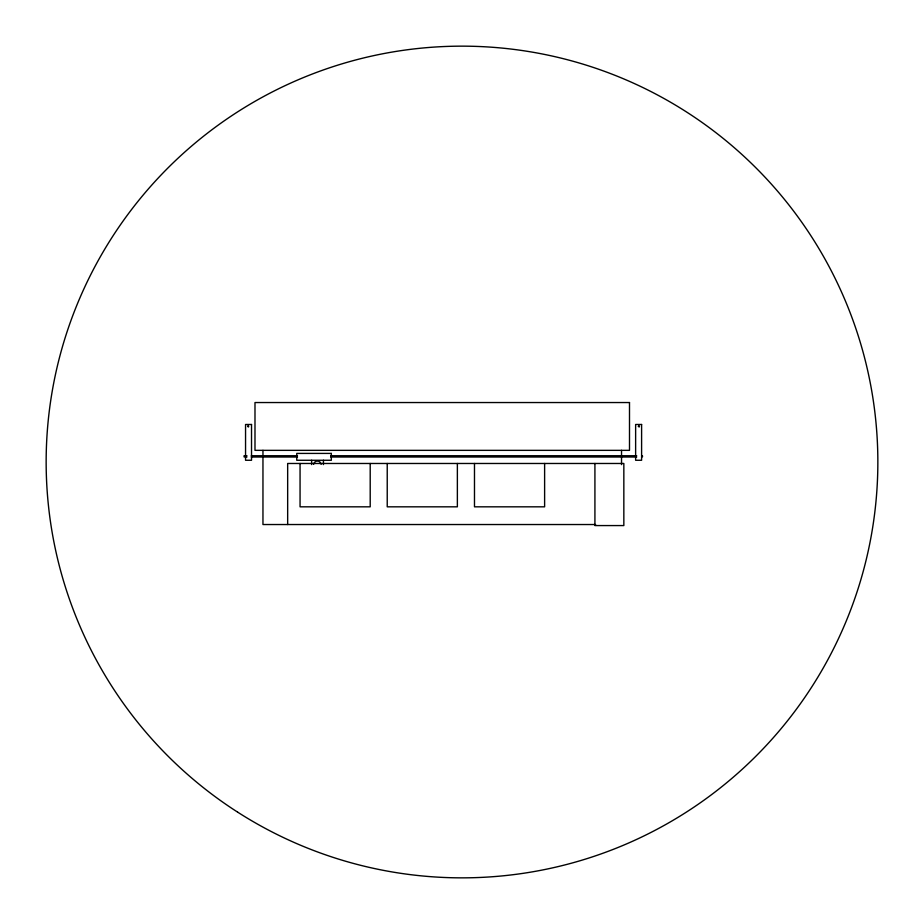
<?xml version="1.0" encoding="UTF-8"?>
<svg xmlns="http://www.w3.org/2000/svg" width="924" height="924" viewBox="0 0 924 924"><rect width="100%" height="100%" fill="white"/><g stroke="black" fill="none" stroke-linecap="round" stroke-linejoin="round"><path stroke-width="1.39" d="M311.631 464.587L311.631 460.267M323.435 464.587L323.435 460.267M246.962 455.74L244.075 455.74L244.075 456.883L246.962 457.01M251.293 455.74L297.482 455.74M330.688 455.74L636.705 455.74M251.293 457.01L297.482 457.01M330.688 457.01L636.705 457.01M595.622 524.532L262.959 524.532L262.959 450.346M642.48 455.855L642.48 456.883M621.529 450.346L621.529 464.622M594.917 463.478L594.917 525.571L623.839 525.571L623.839 463.478L287.664 463.478L287.664 524.532M544.617 463.478L544.617 506.826L474.486 506.826L474.486 463.478M457.368 463.478L457.368 506.826L387.225 506.826L387.225 463.478M370.201 463.478L370.201 506.826L300.057 506.826L300.057 463.478M313.64 464.298A3.788 3.788 0 0 1 321.159 464.298M247.644 426.403C249.33 428.447 248.706 424.22 247.655 426.368M638.392 426.403C640.032 428.447 639.57 424.197 638.392 426.368M629.498 402.541L254.989 402.541L254.989 450.346L629.498 450.346L629.498 402.541M251.524 424.486L245.553 424.486L245.553 460.267L251.524 460.267L251.524 424.486M641.602 424.486L635.631 424.486L635.631 460.267L641.602 460.267L641.602 424.486M331.323 453.418L296.754 453.418L296.754 460.267L331.323 460.267L331.323 453.418M237.618 812.127A415.858 415.858 0 0 0 877.407 481.254A415.858 415.858 0 0 0 270.975 92.619A415.858 415.858 0 0 0 237.618 812.127"/></g></svg>
